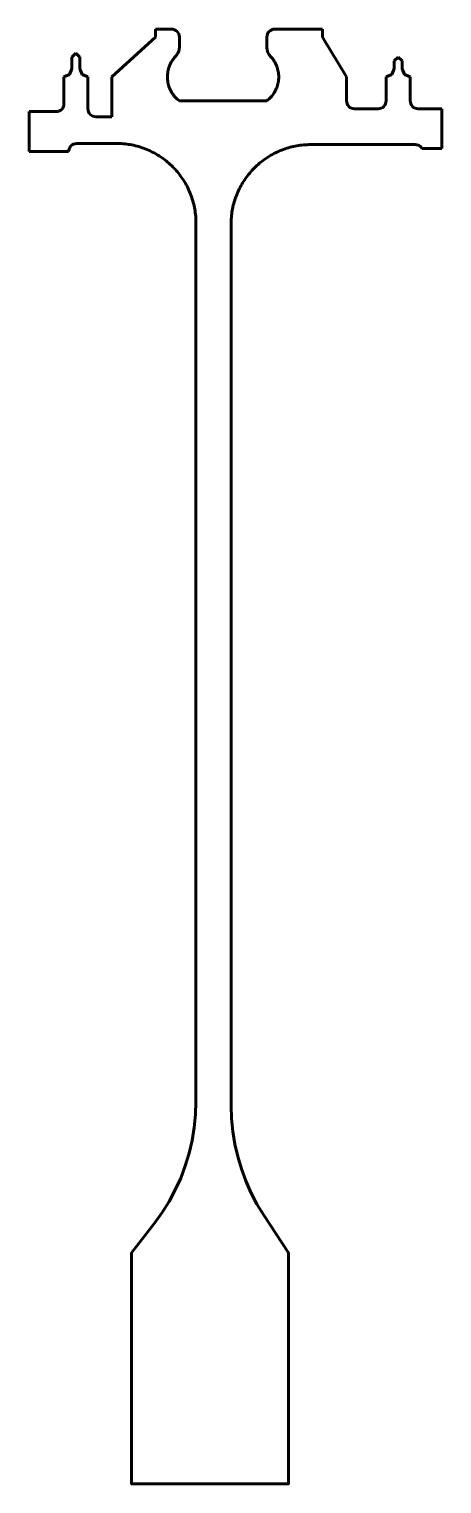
# Model space of a CAD drawing. Header units: millimetres. Extents: x -27 to 25, y 128 to 310.
import ezdxf

# ---------------------------------------------------------------- set-up
doc = ezdxf.new("R2010")
doc.units = ezdxf.units.MM
doc.linetypes.add('K5LT_BASIC', pattern=[0])

msp = doc.modelspace()

# ---------------------------------------------------------------- linework, layer by layer
at = {"color": 150, "linetype": 'K5LT_BASIC', "lineweight": 60, "true_color": 0x0080ff}
for p, q in [((-16.69, 304.26), (-11.19, 309.26)), ((-11.19, 309.26), (-11.19, 310.26)), ((-11.19, 310.26), (-9.19, 310.26)), ((-8.19, 309.26), (-8.19, 308.01)), ((2.81, 307.97), (2.81, 309.26)), ((3.81, 310.26), (9.81, 310.26)), ((9.81, 310.26), (9.81, 309.26)), ((9.81, 309.26), (12.81, 304.26)), ((-21.69, 306.76), (-21.19, 307.26)), ((-21.19, 307.26), (-20.69, 306.76)), ((-8.52, 307.05), (-8.82, 306.65)), ((-21.99, 304.56), (-21.69, 305.26)), ((-21.69, 305.26), (-21.69, 306.76)), ((-20.69, 306.76), (-20.69, 305.26)), ((-20.69, 305.26), (-20.4, 304.56)), ((18.51, 304.56), (18.81, 305.26)), ((18.81, 306.26), (19.31, 306.76)), ((18.81, 305.26), (18.81, 306.26)), ((19.31, 306.76), (19.81, 306.26)), ((19.81, 306.26), (19.81, 305.26)), ((19.81, 305.26), (20.1, 304.56)), ((-22.69, 304.26), (-21.99, 304.56)), ((-22.69, 300.77), (-22.69, 304.26)), ((-20.4, 304.56), (-19.69, 304.26)), ((-19.69, 304.26), (-19.69, 300.26)), ((-16.69, 299.26), (-16.69, 304.26)), ((12.81, 304.26), (12.81, 301.26)), ((17.81, 304.26), (18.51, 304.56)), ((17.81, 301.26), (17.81, 304.26)), ((20.1, 304.56), (20.81, 304.26)), ((20.81, 304.26), (20.81, 301.26)), ((-27.07, 299.91), (-23.64, 299.91)), ((-27.07, 299.91), (-27.07, 294.91)), ((-8.19, 301.26), (2.81, 301.26)), ((13.81, 300.26), (16.81, 300.26)), ((21.81, 300.26), (24.81, 300.26)), ((24.81, 300.26), (24.81, 295.26)), ((-18.69, 299.26), (-16.69, 299.26)), ((-16.1, 295.91), (-21.1, 295.91)), ((21.44, 295.76), (8.31, 295.76)), ((24.81, 295.26), (22.31, 295.26)), ((-1.69, 285.76), (-1.69, 188.79))]:
    msp.add_line(p, q, dxfattribs=at)
for points in [[(-22.1, 294.91), (-27.07, 294.91)], [(-1.69, 190.63), (-1.69, 175.1), (-1.64, 173.48), (-1.48, 171.88), (-1.23, 170.29), (-0.86, 168.72), (-0.4, 167.17), (0.16, 165.66), (0.81, 164.19), (1.56, 162.76), (2.41, 161.38), (5.52, 156.63), (5.52, 127.63), (-14.19, 127.63), (-14.19, 156.63), (-11.31, 160.35), (-10.35, 161.68), (-9.48, 163.08), (-8.7, 164.53), (-8.02, 166.02), (-7.44, 167.56), (-6.96, 169.13), (-6.58, 170.74), (-6.31, 172.36), (-6.15, 173.99), (-6.1, 175.64), (-6.1, 190.1), (-6.1, 285.91)]]:
    msp.add_lwpolyline(points, dxfattribs=at)
for centre, radius, start, end in [((-9.19, 309.26), 1, 0, 90), ((3.81, 309.26), 1, 90, 180), ((-9.79, 308.01), 1.6, 322.8089, 0), ((4.41, 307.97), 1.6, 180, 227.2721)]:
    msp.add_arc(centre, radius, start, end, dxfattribs=at)
for points, knots in [([(-8.82, 306.65), (-8.94, 306.52), (-9.18, 306.2), (-9.46, 305.63), (-9.65, 304.96), (-9.71, 304.26), (-9.65, 303.57), (-9.46, 302.9), (-9.15, 302.27), (-8.72, 301.72), (-8.38, 301.4), (-8.19, 301.26)], [0, 0, 0, 0, 0.503742, 1.198218, 1.892692, 2.587168, 3.281643, 3.976118, 4.670593, 5.365068, 6.059543, 6.059543, 6.059543, 6.059543]), ([(2.81, 301.26), (2.99, 301.4), (3.34, 301.72), (3.76, 302.27), (4.07, 302.9), (4.26, 303.57), (4.33, 304.26), (4.26, 304.96), (4.07, 305.63), (3.76, 306.26), (3.48, 306.63), (3.32, 306.8)], [0, 0, 0, 0, 0.694476, 1.388951, 2.083426, 2.777901, 3.472376, 4.166852, 4.861326, 5.555802, 6.250669, 6.250669, 6.250669, 6.250669]), ([(-23.64, 299.91), (-23.38, 299.93), (-22.88, 300.08), (-22.72, 300.57), (-22.69, 300.77)], [0, 0, 0, 0, 0.765367, 1.382724, 1.382724, 1.382724, 1.382724]), ([(-19.69, 300.26), (-19.67, 300.01), (-19.49, 299.47), (-18.95, 299.29), (-18.69, 299.26)], [0, 0, 0, 0, 0.765367, 1.530733, 1.530733, 1.530733, 1.530733]), ([(12.81, 301.26), (12.83, 301.01), (13.01, 300.47), (13.55, 300.29), (13.81, 300.26)], [0, 0, 0, 0, 0.765367, 1.530733, 1.530733, 1.530733, 1.530733]), ([(20.81, 301.26), (20.83, 301.01), (21.01, 300.47), (21.55, 300.29), (21.81, 300.26)], [0, 0, 0, 0, 0.765367, 1.530733, 1.530733, 1.530733, 1.530733]), ([(-6.1, 285.91), (-6.1, 286.49), (-6.2, 287.65), (-6.65, 289.35), (-7.39, 290.93), (-8.4, 292.37), (-9.64, 293.61), (-11.07, 294.61), (-12.66, 295.35), (-14.35, 295.81), (-15.52, 295.91), (-16.1, 295.91)], [0, 0, 0, 0, 1.743115, 3.486229, 5.229344, 6.972459, 8.715574, 10.458689, 12.201804, 13.944919, 15.688033, 15.688033, 15.688033, 15.688033]), ([(8.31, 295.76), (7.73, 295.76), (6.56, 295.66), (4.87, 295.21), (3.28, 294.47), (1.85, 293.46), (0.61, 292.22), (-0.4, 290.79), (-1.14, 289.2), (-1.59, 287.51), (-1.69, 286.35), (-1.69, 285.76)], [0, 0, 0, 0, 1.743115, 3.48623, 5.229345, 6.97246, 8.715576, 10.458691, 12.201807, 13.944922, 15.688034, 15.688034, 15.688034, 15.688034]), ([(22.31, 295.26), (22.22, 295.41), (21.97, 295.68), (21.61, 295.76), (21.44, 295.76)], [0, 0, 0, 0, 0.517638, 1.035276, 1.035276, 1.035276, 1.035276])]:
    msp.add_open_spline(points, degree=3, knots=knots, dxfattribs=at)
for points in [[(17.81, 301.26), (17.78, 301.01), (17.61, 300.47), (17.06, 300.29), (16.81, 300.26)], [(-21.1, 295.91), (-21.35, 295.88), (-21.9, 295.71), (-22.07, 295.16), (-22.1, 294.91)]]:
    msp.add_open_spline(points, degree=3, dxfattribs=at)

doc.saveas('drawing.dxf')
